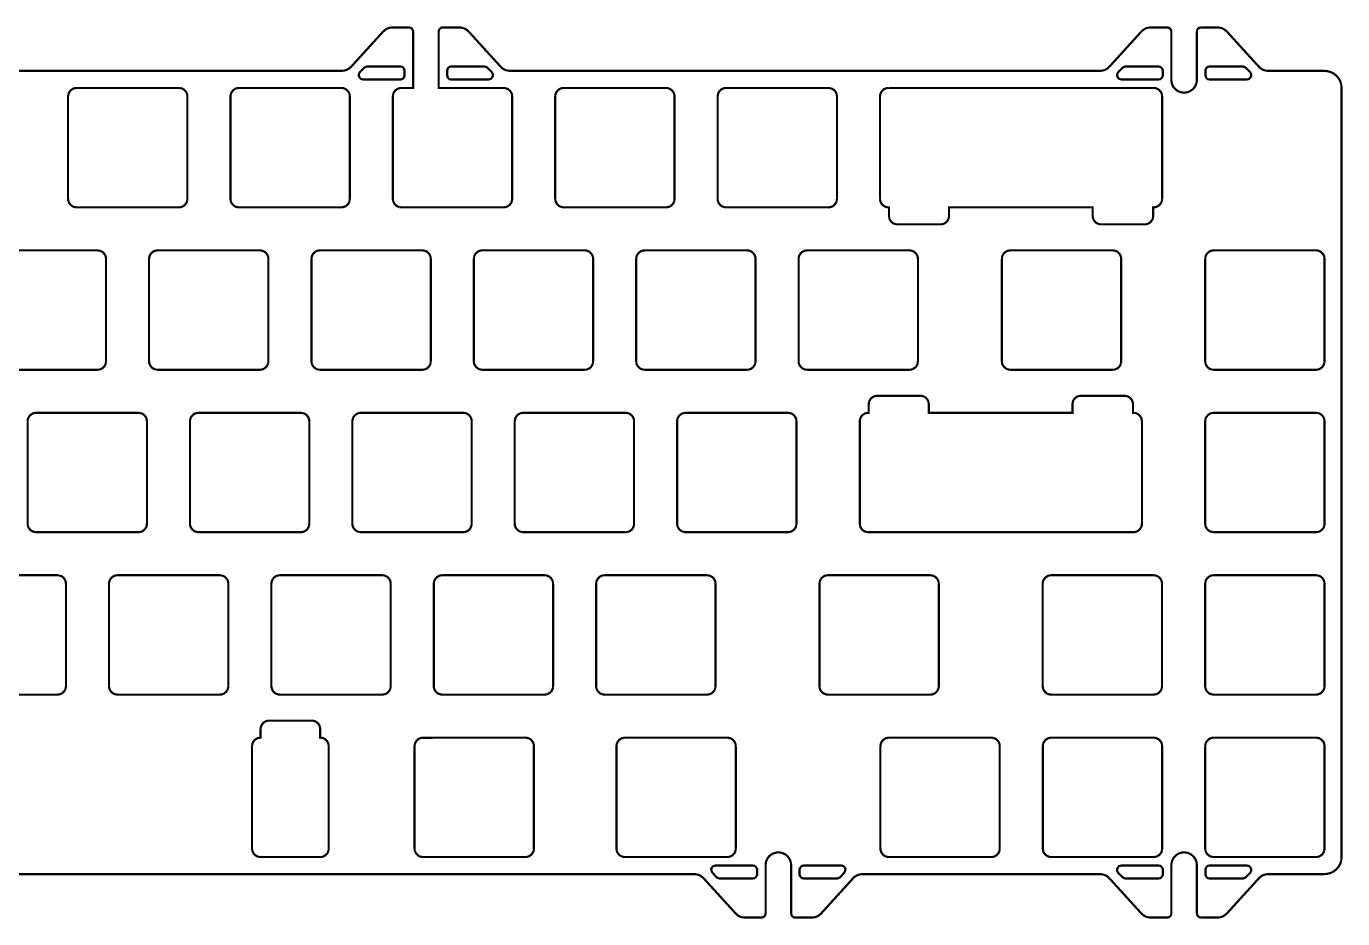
# Model space of a CAD drawing. Header units: millimetres. Extents: x -9 to 695, y -239 to 113.
# Drawn here: x 540.3 to 694.8, y -105.1 to -0.4 of the extents above; entities that cross this region are included whole.
import ezdxf

# ---------------------------------------------------------------- set-up
doc = ezdxf.new("R2010")
doc.units = ezdxf.units.MM
doc.layers.add('Board Outline Layer', color=6, linetype='Continuous', true_color=0xff00ff)

msp = doc.modelspace()

# ---------------------------------------------------------------- linework, layer by layer
at = {"layer": 'Board Outline Layer', "lineweight": 50}
for p, q in [((579.46, -5.81), (579.92, -5.31)), ((580.29, -5.15), (584.21, -5.15)), ((584.71, -5.65), (584.71, -6.15)), ((589.69, -5.65), (589.69, -6.15)), ((594.11, -5.15), (590.19, -5.15)), ((594.93, -5.81), (594.48, -5.31)), ((668.43, -5.81), (668.88, -5.31)), ((669.25, -5.15), (673.17, -5.15)), ((673.67, -5.65), (673.67, -6.15)), ((678.65, -5.65), (678.65, -6.15)), ((683.07, -5.15), (679.15, -5.15)), ((683.9, -5.81), (683.44, -5.31)), ((579.83, -6.65), (582.84, -6.65)), ((584.21, -6.65), (582.84, -6.65)), ((590.19, -6.65), (591.55, -6.65)), ((594.56, -6.65), (591.55, -6.65)), ((668.8, -6.65), (671.81, -6.65)), ((673.17, -6.65), (671.81, -6.65)), ((679.15, -6.65), (680.52, -6.65)), ((683.53, -6.65), (680.52, -6.65)), ((620.82, -99.69), (621.28, -100.19)), ((621.19, -98.85), (624.2, -98.85)), ((621.64, -100.35), (625.56, -100.35)), ((625.56, -98.85), (624.2, -98.85)), ((626.06, -99.85), (626.06, -99.35)), ((631.04, -99.85), (631.04, -99.35)), ((631.54, -98.85), (632.91, -98.85)), ((635.46, -100.35), (631.54, -100.35)), ((635.92, -98.85), (632.91, -98.85)), ((636.29, -99.69), (635.83, -100.19)), ((668.42, -99.69), (668.88, -100.19)), ((668.79, -98.85), (671.8, -98.85)), ((669.25, -100.35), (673.17, -100.35)), ((673.17, -98.85), (671.8, -98.85)), ((673.67, -99.85), (673.67, -99.35)), ((678.65, -99.85), (678.65, -99.35)), ((679.15, -98.85), (680.51, -98.85)), ((683.07, -100.35), (679.15, -100.35)), ((683.52, -98.85), (680.51, -98.85)), ((683.89, -99.69), (683.44, -100.19))]:
    msp.add_line(p, q, dxfattribs=at)
at = {"layer": 'Board Outline Layer', "const_width": 0.254}
for points in [[(578.44, -5.16), (582.19, -1.04), (582.43, -0.83), (582.68, -0.68), (582.99, -0.58), (583.3, -0.55)], [(583.3, -0.55), (585.21, -0.55), (585.31, -0.56), (585.39, -0.59), (585.49, -0.64), (585.55, -0.69), (585.62, -0.77), (585.66, -0.84), (585.7, -0.95)], [(585.7, -0.95), (585.71, -1.05), (585.71, -7.65), (584.33, -7.65), (584.14, -7.67), (583.96, -7.72), (583.8, -7.8), (583.63, -7.93), (583.5, -8.1), (583.41, -8.25), (583.35, -8.46), (583.33, -8.65)], [(596.55, -7.67), (596.33, -7.65), (588.71, -7.65), (588.71, -1.05), (588.72, -0.94), (588.74, -0.86), (588.79, -0.77), (588.85, -0.7), (588.91, -0.65), (589, -0.59), (589.1, -0.56), (589.21, -0.55)], [(589.21, -0.55), (591.12, -0.55), (591.41, -0.58), (591.71, -0.67), (591.99, -0.83), (592.23, -1.04)], [(592.23, -1.04), (595.98, -5.16), (596.19, -5.36), (596.47, -5.52), (596.77, -5.62)], [(667.39, -5.16), (671.14, -1.04), (671.36, -0.84), (671.63, -0.68), (671.94, -0.58), (672.25, -0.55)], [(672.25, -0.55), (674.16, -0.55), (674.26, -0.56), (674.34, -0.59), (674.44, -0.64), (674.5, -0.69), (674.57, -0.77), (674.62, -0.87), (674.65, -0.95)], [(674.65, -0.95), (674.66, -1.05), (674.66, -6.7), (674.69, -7), (674.78, -7.28), (674.91, -7.54), (675.1, -7.76), (675.32, -7.94), (675.57, -8.08), (675.86, -8.17), (676.15, -8.2), (676.44, -8.17), (676.72, -8.09), (676.98, -7.95), (677.21, -7.77), (677.41, -7.52), (677.55, -7.26), (677.63, -6.98)], [(678.16, -0.55), (678.05, -0.56), (677.95, -0.59), (677.88, -0.63), (677.8, -0.7), (677.74, -0.77), (677.69, -0.86), (677.67, -0.94), (677.66, -1.05), (677.66, -6.7), (677.63, -6.98)], [(678.16, -0.55), (680.07, -0.55), (680.36, -0.58), (680.67, -0.67), (680.94, -0.83), (681.18, -1.04)], [(681.18, -1.04), (684.93, -5.16), (685.14, -5.36), (685.42, -5.52), (685.72, -5.62)], [(507.82, -5.62), (508.13, -5.65), (577.33, -5.65), (577.65, -5.61), (577.92, -5.53), (578.2, -5.37), (578.44, -5.16)], [(596.77, -5.62), (597.08, -5.65), (666.28, -5.65), (666.6, -5.61), (666.87, -5.53), (667.15, -5.37), (667.39, -5.16)], [(685.72, -5.62), (686.04, -5.65), (692.63, -5.65), (693.04, -5.69), (693.39, -5.8), (693.74, -5.98), (694.05, -6.24), (694.3, -6.54), (694.49, -6.89), (694.6, -7.28), (694.63, -7.65)], [(558.45, -7.67), (558.23, -7.65), (546.23, -7.65), (546.03, -7.67), (545.85, -7.72), (545.69, -7.81), (545.53, -7.94), (545.4, -8.1), (545.31, -8.26), (545.25, -8.47), (545.23, -8.65)], [(559.21, -20.84), (559.23, -20.65), (559.23, -8.65), (559.21, -8.45), (559.16, -8.27), (559.07, -8.11), (558.94, -7.95), (558.78, -7.81), (558.62, -7.73), (558.45, -7.67)], [(577.5, -7.67), (577.28, -7.65), (565.28, -7.65), (565.08, -7.67), (564.9, -7.72), (564.74, -7.81), (564.58, -7.94), (564.46, -8.08), (564.36, -8.26), (564.3, -8.47), (564.28, -8.65)], [(578.26, -20.84), (578.28, -20.65), (578.28, -8.65), (578.26, -8.45), (578.21, -8.27), (578.12, -8.11), (577.99, -7.95), (577.83, -7.81), (577.67, -7.73), (577.5, -7.67)], [(597.32, -20.83), (597.33, -20.65), (597.33, -8.65), (597.31, -8.45), (597.26, -8.27), (597.18, -8.11), (597.04, -7.95), (596.88, -7.81), (596.72, -7.73), (596.55, -7.67)], [(615.6, -7.67), (615.38, -7.65), (603.38, -7.65), (603.18, -7.67), (603, -7.72), (602.82, -7.82), (602.68, -7.94), (602.55, -8.1), (602.46, -8.26), (602.4, -8.47), (602.38, -8.65)], [(616.37, -20.83), (616.38, -20.65), (616.38, -8.65), (616.36, -8.45), (616.31, -8.27), (616.22, -8.11), (616.09, -7.95), (615.93, -7.81), (615.77, -7.73), (615.6, -7.67)], [(634.65, -7.67), (634.43, -7.65), (622.43, -7.65), (622.23, -7.67), (622.05, -7.72), (621.87, -7.82), (621.73, -7.94), (621.61, -8.08), (621.51, -8.26), (621.46, -8.44), (621.43, -8.65)], [(635.41, -20.86), (635.43, -20.65), (635.43, -8.65), (635.41, -8.45), (635.36, -8.27), (635.28, -8.11), (635.14, -7.95), (634.98, -7.81), (634.82, -7.73), (634.65, -7.67)], [(640.48, -20.65), (640.48, -8.65), (640.5, -8.45), (640.56, -8.27), (640.66, -8.09), (640.77, -7.95), (640.93, -7.81), (641.09, -7.73), (641.27, -7.67), (641.48, -7.65)], [(641.48, -7.65), (672.58, -7.65)], [(672.58, -7.65), (672.8, -7.67), (672.97, -7.73), (673.13, -7.81), (673.29, -7.95), (673.43, -8.11), (673.51, -8.27), (673.56, -8.45), (673.58, -8.65), (673.58, -20.65)], [(694.63, -7.65), (694.63, -97.85), (694.6, -98.22), (694.49, -98.61), (694.3, -98.96), (694.05, -99.26), (693.74, -99.52), (693.39, -99.7), (693.04, -99.81)], [(545.23, -8.65), (545.23, -20.65), (545.25, -20.85), (545.31, -21.03), (545.39, -21.19), (545.52, -21.35), (545.68, -21.49), (545.84, -21.57), (546.02, -21.63)], [(564.28, -8.65), (564.28, -20.65), (564.3, -20.85), (564.36, -21.03), (564.44, -21.19), (564.57, -21.35), (564.73, -21.49), (564.89, -21.57), (565.07, -21.63)], [(583.33, -8.65), (583.33, -20.65), (583.35, -20.85), (583.41, -21.03), (583.49, -21.19), (583.62, -21.35), (583.78, -21.49), (583.94, -21.57), (584.12, -21.63)], [(602.38, -8.65), (602.38, -20.65), (602.4, -20.85), (602.46, -21.03), (602.54, -21.19), (602.67, -21.35), (602.83, -21.49), (602.99, -21.57), (603.17, -21.63)], [(621.43, -8.65), (621.43, -20.65), (621.45, -20.85), (621.51, -21.03), (621.59, -21.19), (621.72, -21.35), (621.88, -21.49), (622.04, -21.57), (622.22, -21.63)], [(546.02, -21.63), (546.23, -21.65), (558.23, -21.65), (558.43, -21.63), (558.6, -21.58), (558.77, -21.5), (558.93, -21.37), (559.06, -21.2), (559.15, -21.04), (559.21, -20.84)], [(565.07, -21.63), (565.28, -21.65), (577.28, -21.65), (577.48, -21.63), (577.65, -21.58), (577.82, -21.5), (577.98, -21.37), (578.12, -21.2), (578.2, -21.04), (578.26, -20.84)], [(584.12, -21.63), (584.33, -21.65), (596.33, -21.65), (596.53, -21.63), (596.71, -21.58), (596.87, -21.49), (597.04, -21.36), (597.17, -21.2), (597.25, -21.04), (597.32, -20.83)], [(603.17, -21.63), (603.38, -21.65), (615.38, -21.65), (615.58, -21.63), (615.76, -21.58), (615.92, -21.49), (616.09, -21.36), (616.22, -21.2), (616.3, -21.04), (616.37, -20.83)], [(622.22, -21.63), (622.43, -21.65), (634.43, -21.65), (634.63, -21.63), (634.81, -21.58), (635, -21.48), (635.14, -21.36), (635.25, -21.22), (635.35, -21.04), (635.41, -20.86)], [(640.48, -20.65), (640.5, -20.83), (640.56, -21.04), (640.66, -21.22), (640.78, -21.36), (640.94, -21.49), (641.1, -21.58), (641.28, -21.63), (641.48, -21.65), (641.53, -21.65), (641.53, -22.65), (641.56, -22.87)], [(666.43, -23.65), (666.22, -23.63), (666.04, -23.57), (665.88, -23.49), (665.72, -23.35), (665.59, -23.19), (665.51, -23.03), (665.45, -22.85), (665.43, -22.65), (665.43, -21.65), (648.58, -21.65), (648.58, -22.65), (648.56, -22.86)], [(673.58, -20.65), (673.56, -20.86), (673.5, -21.04), (673.4, -21.22), (673.29, -21.36), (673.12, -21.49), (672.96, -21.58), (672.78, -21.63), (672.58, -21.65), (672.53, -21.65), (672.53, -22.65), (672.51, -22.85), (672.46, -23.03), (672.38, -23.19), (672.24, -23.35), (672.11, -23.47), (671.92, -23.57), (671.75, -23.63)], [(648.56, -22.86), (648.5, -23.04), (648.4, -23.22), (648.29, -23.36), (648.15, -23.48), (647.96, -23.58), (647.78, -23.63), (647.58, -23.65), (642.53, -23.65), (642.34, -23.63), (642.16, -23.58), (642, -23.5), (641.83, -23.37), (641.72, -23.23), (641.61, -23.04), (641.56, -22.87)], [(671.75, -23.63), (671.53, -23.65), (666.43, -23.65)], [(548.9, -26.72), (548.68, -26.7), (536.68, -26.7), (536.48, -26.72), (536.3, -26.77), (536.14, -26.86), (535.98, -26.99), (535.86, -27.13), (535.76, -27.31), (535.7, -27.52), (535.68, -27.7)], [(549.67, -39.88), (549.68, -39.7), (549.68, -27.7), (549.66, -27.5), (549.61, -27.32), (549.52, -27.16), (549.39, -27), (549.23, -26.86), (549.07, -26.78), (548.9, -26.72)], [(567.95, -26.72), (567.73, -26.7), (555.73, -26.7), (555.53, -26.72), (555.35, -26.77), (555.19, -26.86), (555.03, -26.99), (554.91, -27.13), (554.81, -27.31), (554.75, -27.52), (554.73, -27.7)], [(554.73, -27.7), (554.73, -39.7), (554.75, -39.9), (554.8, -40.07), (554.89, -40.23), (555.02, -40.4), (555.18, -40.53), (555.34, -40.62), (555.54, -40.68)], [(568.71, -39.91), (568.73, -39.7), (568.73, -27.7), (568.71, -27.5), (568.66, -27.32), (568.57, -27.16), (568.44, -27), (568.28, -26.86), (568.12, -26.78), (567.95, -26.72)], [(587, -26.72), (586.78, -26.7), (586.78, -26.7), (574.78, -26.7), (574.58, -26.72), (574.4, -26.77), (574.24, -26.86), (574.08, -26.99), (573.96, -27.13), (573.86, -27.31), (573.8, -27.52), (573.78, -27.7)], [(573.78, -27.7), (573.78, -39.7), (573.8, -39.9), (573.85, -40.07), (573.94, -40.23), (574.07, -40.4), (574.23, -40.53), (574.39, -40.62), (574.59, -40.68)], [(587.77, -39.88), (587.78, -39.7), (587.78, -27.7), (587.76, -27.5), (587.71, -27.32), (587.62, -27.16), (587.49, -27), (587.33, -26.86), (587.17, -26.78), (587, -26.72)], [(606.05, -26.72), (605.83, -26.7), (593.83, -26.7), (593.63, -26.72), (593.45, -26.77), (593.29, -26.86), (593.13, -26.99), (593.01, -27.13), (592.91, -27.31), (592.86, -27.49), (592.83, -27.7)], [(592.83, -27.7), (592.83, -39.7), (592.85, -39.9), (592.9, -40.07), (592.99, -40.23), (593.12, -40.4), (593.28, -40.53), (593.44, -40.62), (593.64, -40.68)], [(606.81, -39.89), (606.83, -39.7), (606.83, -27.7), (606.81, -27.5), (606.76, -27.32), (606.67, -27.16), (606.54, -27), (606.38, -26.86), (606.22, -26.78), (606.05, -26.72)], [(625.1, -26.72), (624.88, -26.7), (612.88, -26.7), (612.69, -26.72), (612.51, -26.77), (612.35, -26.85), (612.18, -26.98), (612.05, -27.15), (611.96, -27.3), (611.9, -27.51), (611.88, -27.7)], [(611.88, -27.7), (611.88, -39.7), (611.9, -39.9), (611.95, -40.07), (612.05, -40.26), (612.17, -40.4), (612.33, -40.53), (612.49, -40.62), (612.69, -40.68)], [(625.86, -39.91), (625.88, -39.7), (625.88, -27.7), (625.86, -27.5), (625.81, -27.32), (625.72, -27.16), (625.59, -27), (625.43, -26.86), (625.27, -26.78), (625.1, -26.72)], [(644.15, -26.72), (643.93, -26.7), (631.93, -26.7), (631.74, -26.72), (631.56, -26.77), (631.4, -26.85), (631.23, -26.98), (631.1, -27.15), (631.01, -27.3), (630.95, -27.51), (630.93, -27.7)], [(630.93, -27.7), (630.93, -39.7), (630.95, -39.9), (631, -40.07), (631.09, -40.23), (631.22, -40.4), (631.38, -40.53), (631.54, -40.62), (631.74, -40.68)], [(644.92, -39.88), (644.93, -39.7), (644.93, -27.7), (644.91, -27.5), (644.86, -27.32), (644.78, -27.16), (644.64, -27), (644.48, -26.86), (644.32, -26.78), (644.15, -26.72)], [(668, -26.72), (667.78, -26.7), (655.78, -26.7), (655.59, -26.72), (655.41, -26.77), (655.25, -26.85), (655.08, -26.98), (654.95, -27.15), (654.86, -27.3), (654.8, -27.51), (654.78, -27.7)], [(654.78, -27.7), (654.78, -39.7), (654.8, -39.9), (654.85, -40.07), (654.94, -40.23), (655.07, -40.4), (655.23, -40.53), (655.39, -40.62), (655.59, -40.68)], [(668.77, -39.88), (668.78, -39.7), (668.78, -27.7), (668.76, -27.5), (668.71, -27.32), (668.63, -27.16), (668.49, -27), (668.33, -26.86), (668.17, -26.78), (668, -26.72)], [(691.85, -26.72), (691.63, -26.7), (679.63, -26.7), (679.43, -26.72), (679.26, -26.77), (679.09, -26.86), (678.93, -26.99), (678.8, -27.15), (678.71, -27.31), (678.66, -27.49), (678.63, -27.7)], [(678.63, -27.7), (678.63, -39.7), (678.65, -39.9), (678.71, -40.08), (678.79, -40.24), (678.92, -40.4), (679.08, -40.54), (679.24, -40.62), (679.42, -40.68)], [(692.62, -39.88), (692.63, -39.7), (692.63, -27.7), (692.61, -27.5), (692.56, -27.32), (692.48, -27.16), (692.34, -27), (692.18, -26.86), (692.02, -26.78), (691.85, -26.72)], [(536.49, -40.68), (536.68, -40.7), (548.68, -40.7), (548.88, -40.68), (549.06, -40.63), (549.22, -40.54), (549.38, -40.41), (549.52, -40.25), (549.6, -40.09), (549.67, -39.88)], [(555.54, -40.68), (555.73, -40.7), (567.73, -40.7), (567.93, -40.68), (568.11, -40.63), (568.27, -40.54), (568.43, -40.41), (568.55, -40.27), (568.65, -40.09), (568.71, -39.91)], [(574.59, -40.68), (574.78, -40.7), (586.78, -40.7), (586.98, -40.68), (587.16, -40.63), (587.35, -40.53), (587.49, -40.41), (587.62, -40.25), (587.7, -40.09), (587.77, -39.88)], [(593.64, -40.68), (593.83, -40.7), (605.83, -40.7), (606.03, -40.68), (606.2, -40.63), (606.37, -40.55), (606.53, -40.42), (606.66, -40.25), (606.75, -40.09), (606.81, -39.89)], [(612.69, -40.68), (612.88, -40.7), (624.88, -40.7), (625.08, -40.68), (625.26, -40.63), (625.42, -40.54), (625.59, -40.41), (625.7, -40.27), (625.8, -40.09), (625.86, -39.91)], [(631.74, -40.68), (631.93, -40.7), (643.93, -40.7), (644.13, -40.68), (644.31, -40.63), (644.47, -40.54), (644.64, -40.41), (644.77, -40.25), (644.85, -40.09), (644.92, -39.88)], [(655.59, -40.68), (655.78, -40.7), (667.78, -40.7), (667.98, -40.68), (668.16, -40.63), (668.32, -40.54), (668.49, -40.41), (668.62, -40.25), (668.7, -40.09), (668.77, -39.88)], [(679.42, -40.68), (679.63, -40.7), (691.63, -40.7), (691.83, -40.68), (692.01, -40.63), (692.17, -40.54), (692.34, -40.41), (692.47, -40.25), (692.55, -40.09), (692.62, -39.88)], [(638.11, -46.75), (638.12, -46.57), (638.19, -46.36), (638.29, -46.18), (638.4, -46.04), (638.57, -45.91), (638.73, -45.82), (638.91, -45.77), (639.11, -45.75), (639.16, -45.75), (639.16, -44.75), (639.18, -44.53)], [(646.18, -44.54), (646.13, -44.36), (646.03, -44.18), (645.91, -44.04), (645.77, -43.92), (645.59, -43.82), (645.41, -43.77), (645.21, -43.75), (640.16, -43.75), (639.96, -43.77), (639.79, -43.82), (639.62, -43.9), (639.46, -44.03), (639.34, -44.17), (639.24, -44.35), (639.18, -44.53)], [(664.06, -43.75), (663.84, -43.77), (663.67, -43.83), (663.51, -43.91), (663.35, -44.05), (663.22, -44.21), (663.13, -44.37), (663.08, -44.55), (663.06, -44.75), (663.06, -45.75), (646.21, -45.75), (646.21, -44.75), (646.18, -44.54)], [(669.37, -43.77), (669.16, -43.75), (664.06, -43.75)], [(671.21, -46.75), (671.18, -46.54), (671.13, -46.36), (671.03, -46.18), (670.91, -46.04), (670.75, -45.91), (670.59, -45.82), (670.41, -45.77), (670.21, -45.75), (670.16, -45.75), (670.16, -44.75), (670.14, -44.55), (670.08, -44.37), (670, -44.21), (669.87, -44.05), (669.73, -43.93), (669.55, -43.83), (669.37, -43.77)], [(553.67, -45.77), (553.48, -45.75), (541.48, -45.75), (541.28, -45.77), (541.1, -45.82), (540.92, -45.92), (540.78, -46.04), (540.66, -46.18), (540.56, -46.36), (540.5, -46.54), (540.48, -46.75)], [(554.46, -58.96), (554.48, -58.75), (554.48, -46.75), (554.46, -46.55), (554.41, -46.38), (554.33, -46.22), (554.2, -46.05), (554.04, -45.92), (553.88, -45.83), (553.67, -45.77)], [(572.72, -45.77), (572.53, -45.75), (560.53, -45.75), (560.33, -45.77), (560.15, -45.82), (559.99, -45.91), (559.83, -46.04), (559.7, -46.2), (559.61, -46.36), (559.55, -46.57), (559.53, -46.75)], [(573.51, -58.94), (573.53, -58.75), (573.53, -46.75), (573.51, -46.55), (573.46, -46.38), (573.38, -46.22), (573.25, -46.05), (573.09, -45.92), (572.93, -45.83), (572.72, -45.77)], [(591.77, -45.77), (591.58, -45.75), (579.58, -45.75), (579.38, -45.77), (579.2, -45.82), (579.02, -45.92), (578.88, -46.04), (578.76, -46.18), (578.66, -46.36), (578.61, -46.54), (578.58, -46.75)], [(592.56, -58.94), (592.58, -58.75), (592.58, -46.75), (592.56, -46.55), (592.51, -46.38), (592.43, -46.22), (592.3, -46.05), (592.14, -45.92), (591.98, -45.83), (591.77, -45.77)], [(610.82, -45.77), (610.63, -45.75), (598.63, -45.75), (598.44, -45.77), (598.26, -45.82), (598.1, -45.9), (597.93, -46.03), (597.8, -46.2), (597.71, -46.36), (597.65, -46.56), (597.63, -46.75)], [(611.61, -58.94), (611.63, -58.75), (611.63, -46.75), (611.61, -46.55), (611.56, -46.38), (611.48, -46.22), (611.35, -46.05), (611.19, -45.92), (611.03, -45.83), (610.82, -45.77)], [(629.87, -45.77), (629.68, -45.75), (617.68, -45.75), (617.49, -45.77), (617.31, -45.82), (617.15, -45.9), (616.98, -46.03), (616.87, -46.17), (616.76, -46.36), (616.7, -46.56), (616.68, -46.75)], [(630.67, -58.93), (630.68, -58.75), (630.68, -46.75), (630.66, -46.55), (630.61, -46.38), (630.53, -46.22), (630.4, -46.05), (630.24, -45.92), (630.08, -45.83), (629.87, -45.77)], [(691.85, -45.77), (691.63, -45.75), (679.63, -45.75), (679.43, -45.77), (679.26, -45.82), (679.09, -45.91), (678.93, -46.04), (678.8, -46.2), (678.71, -46.36), (678.66, -46.54), (678.63, -46.75)], [(692.62, -58.93), (692.63, -58.75), (692.63, -46.75), (692.61, -46.55), (692.56, -46.37), (692.48, -46.21), (692.34, -46.05), (692.18, -45.91), (692.02, -45.83), (691.85, -45.77)], [(540.48, -46.75), (540.48, -58.75), (540.5, -58.95), (540.55, -59.12), (540.64, -59.28), (540.77, -59.45), (540.93, -59.58), (541.09, -59.67), (541.29, -59.73)], [(559.53, -46.75), (559.53, -58.75), (559.55, -58.95), (559.6, -59.12), (559.69, -59.28), (559.82, -59.45), (559.98, -59.58), (560.14, -59.67), (560.34, -59.73)], [(578.58, -46.75), (578.58, -58.75), (578.6, -58.95), (578.65, -59.12), (578.74, -59.28), (578.87, -59.45), (579.03, -59.58), (579.19, -59.67), (579.39, -59.73)], [(597.63, -46.75), (597.63, -58.75), (597.65, -58.95), (597.7, -59.12), (597.8, -59.31), (597.92, -59.45), (598.08, -59.58), (598.24, -59.67), (598.44, -59.73)], [(616.68, -46.75), (616.68, -58.75), (616.7, -58.95), (616.75, -59.12), (616.84, -59.28), (616.97, -59.45), (617.13, -59.58), (617.29, -59.67), (617.49, -59.73)], [(638.11, -46.75), (638.11, -58.75), (638.13, -58.95), (638.18, -59.13), (638.28, -59.31), (638.4, -59.45), (638.56, -59.59), (638.72, -59.67), (638.89, -59.73), (639.11, -59.75)], [(670.21, -59.75), (670.42, -59.73), (670.6, -59.67), (670.76, -59.59), (670.92, -59.45), (671.05, -59.29), (671.13, -59.13), (671.19, -58.95), (671.21, -58.75), (671.21, -46.75)], [(678.63, -46.75), (678.63, -58.75), (678.65, -58.95), (678.7, -59.12), (678.8, -59.31), (678.92, -59.45), (679.08, -59.58), (679.24, -59.67), (679.44, -59.73)], [(541.29, -59.73), (541.48, -59.75), (553.48, -59.75), (553.68, -59.73), (553.86, -59.68), (554.02, -59.59), (554.18, -59.46), (554.3, -59.32), (554.4, -59.14), (554.46, -58.96)], [(560.34, -59.73), (560.53, -59.75), (572.53, -59.75), (572.73, -59.73), (572.9, -59.68), (573.09, -59.58), (573.23, -59.47), (573.36, -59.3), (573.45, -59.14), (573.51, -58.94)], [(579.39, -59.73), (579.58, -59.75), (591.58, -59.75), (591.78, -59.73), (591.95, -59.68), (592.12, -59.6), (592.28, -59.47), (592.41, -59.3), (592.5, -59.14), (592.56, -58.94)], [(598.44, -59.73), (598.63, -59.75), (610.63, -59.75), (610.83, -59.73), (611, -59.68), (611.19, -59.58), (611.33, -59.47), (611.45, -59.33), (611.55, -59.14), (611.61, -58.94)], [(617.49, -59.73), (617.68, -59.75), (629.68, -59.75), (629.88, -59.73), (630.06, -59.68), (630.22, -59.59), (630.39, -59.46), (630.52, -59.3), (630.6, -59.14), (630.67, -58.93)], [(639.11, -59.75), (670.21, -59.75)], [(679.44, -59.73), (679.63, -59.75), (691.63, -59.75), (691.83, -59.73), (692.01, -59.68), (692.17, -59.59), (692.34, -59.46), (692.47, -59.3), (692.55, -59.14), (692.62, -58.93)], [(544.17, -64.82), (543.98, -64.8), (531.98, -64.8), (531.78, -64.82), (531.6, -64.87), (531.44, -64.96), (531.28, -65.09), (531.15, -65.25), (531.06, -65.41), (531, -65.62), (530.98, -65.8)], [(544.97, -77.98), (544.98, -77.8), (544.98, -65.8), (544.96, -65.6), (544.91, -65.43), (544.81, -65.24), (544.7, -65.1), (544.56, -64.98), (544.38, -64.88), (544.17, -64.82)], [(563.22, -64.82), (563.03, -64.8), (551.03, -64.8), (550.84, -64.82), (550.66, -64.87), (550.47, -64.97), (550.33, -65.08), (550.22, -65.22), (550.11, -65.41), (550.05, -65.61), (550.03, -65.8)], [(564.01, -78.01), (564.03, -77.8), (564.03, -65.8), (564.01, -65.6), (563.96, -65.43), (563.88, -65.27), (563.75, -65.1), (563.59, -64.97), (563.43, -64.88), (563.22, -64.82)], [(582.27, -64.82), (582.08, -64.8), (570.08, -64.8), (569.89, -64.82), (569.68, -64.88), (569.52, -64.97), (569.36, -65.11), (569.25, -65.25), (569.15, -65.43), (569.1, -65.61), (569.08, -65.8)], [(583.07, -77.98), (583.08, -77.8), (583.08, -65.8), (583.06, -65.6), (583.01, -65.43), (582.93, -65.27), (582.8, -65.1), (582.66, -64.98), (582.48, -64.88), (582.27, -64.82)], [(601.32, -64.82), (601.13, -64.8), (589.13, -64.8), (588.93, -64.82), (588.75, -64.87), (588.57, -64.97), (588.43, -65.09), (588.3, -65.25), (588.21, -65.41), (588.15, -65.62), (588.13, -65.8)], [(602.12, -77.98), (602.13, -77.8), (602.13, -65.8), (602.11, -65.6), (602.06, -65.43), (601.96, -65.24), (601.85, -65.1), (601.69, -64.97), (601.53, -64.88), (601.32, -64.82)], [(620.18, -64.8), (608.18, -64.8), (607.98, -64.82), (607.8, -64.87), (607.64, -64.96), (607.48, -65.09), (607.36, -65.23), (607.26, -65.41), (607.21, -65.59), (607.18, -65.8)], [(620.18, -64.8), (620.37, -64.82), (620.58, -64.88), (620.76, -64.98), (620.9, -65.1), (621.03, -65.27), (621.11, -65.43), (621.16, -65.6), (621.18, -65.8), (621.18, -77.8), (621.16, -78.01)], [(646.38, -64.8), (634.38, -64.8), (634.17, -64.82), (634, -64.87), (633.84, -64.96), (633.67, -65.09), (633.56, -65.23), (633.45, -65.41), (633.4, -65.59), (633.38, -65.8)], [(646.38, -64.8), (646.57, -64.82), (646.77, -64.88), (646.96, -64.98), (647.09, -65.1), (647.22, -65.27), (647.3, -65.43), (647.36, -65.6), (647.38, -65.8), (647.38, -77.8), (647.35, -78.01)], [(672.57, -64.8), (660.57, -64.8), (660.37, -64.82), (660.19, -64.87), (660.03, -64.96), (659.87, -65.09), (659.75, -65.23), (659.65, -65.41), (659.59, -65.59), (659.57, -65.8)], [(672.57, -64.8), (672.76, -64.82), (672.96, -64.88), (673.15, -64.98), (673.29, -65.1), (673.42, -65.27), (673.5, -65.43), (673.55, -65.6), (673.57, -65.8), (673.57, -77.8), (673.55, -78.01)], [(691.82, -64.82), (691.63, -64.8), (679.63, -64.8), (679.43, -64.82), (679.26, -64.87), (679.09, -64.96), (678.93, -65.09), (678.8, -65.25), (678.71, -65.41), (678.66, -65.59), (678.63, -65.8)], [(692.62, -77.98), (692.63, -77.8), (692.63, -65.8), (692.61, -65.6), (692.56, -65.43), (692.48, -65.27), (692.35, -65.1), (692.21, -64.98), (692.03, -64.88), (691.82, -64.82)], [(550.03, -65.8), (550.03, -77.8), (550.05, -78), (550.11, -78.18), (550.19, -78.34), (550.32, -78.5), (550.48, -78.64), (550.64, -78.72), (550.82, -78.78)], [(569.08, -65.8), (569.08, -77.8), (569.1, -78), (569.16, -78.18), (569.24, -78.34), (569.37, -78.5), (569.53, -78.64), (569.69, -78.72), (569.87, -78.78)], [(588.13, -65.8), (588.13, -77.8), (588.15, -78), (588.21, -78.18), (588.29, -78.34), (588.42, -78.5), (588.58, -78.64), (588.74, -78.72), (588.92, -78.78)], [(607.18, -65.8), (607.18, -77.8), (607.2, -78), (607.26, -78.18), (607.34, -78.34), (607.47, -78.5), (607.63, -78.64), (607.79, -78.72), (607.97, -78.78)], [(633.38, -65.8), (633.38, -77.8), (633.4, -78), (633.45, -78.18), (633.53, -78.34), (633.66, -78.5), (633.83, -78.64), (633.99, -78.72), (634.16, -78.78)], [(659.57, -65.8), (659.57, -77.8), (659.59, -78), (659.64, -78.18), (659.73, -78.34), (659.86, -78.5), (660.02, -78.64), (660.18, -78.72), (660.36, -78.78)], [(678.63, -65.8), (678.63, -77.8), (678.65, -78), (678.71, -78.18), (678.79, -78.34), (678.92, -78.5), (679.08, -78.64), (679.24, -78.72), (679.42, -78.78)], [(531.77, -78.78), (531.98, -78.8), (543.98, -78.8), (544.18, -78.78), (544.36, -78.73), (544.55, -78.63), (544.68, -78.51), (544.82, -78.35), (544.9, -78.19), (544.97, -77.98)], [(550.82, -78.78), (551.03, -78.8), (563.03, -78.8), (563.23, -78.78), (563.41, -78.73), (563.57, -78.64), (563.73, -78.51), (563.85, -78.37), (563.95, -78.19), (564.01, -78.01)], [(569.87, -78.78), (570.08, -78.8), (582.08, -78.8), (582.28, -78.78), (582.46, -78.73), (582.65, -78.63), (582.78, -78.51), (582.9, -78.37), (583, -78.19), (583.07, -77.98)], [(588.92, -78.78), (589.13, -78.8), (601.13, -78.8), (601.33, -78.78), (601.51, -78.73), (601.67, -78.64), (601.84, -78.51), (601.95, -78.37), (602.05, -78.19), (602.12, -77.98)], [(607.97, -78.78), (608.18, -78.8), (620.18, -78.8), (620.38, -78.78), (620.56, -78.73), (620.75, -78.63), (620.89, -78.51), (621.02, -78.35), (621.1, -78.19), (621.16, -78.01)], [(634.16, -78.78), (634.38, -78.8), (646.38, -78.8), (646.58, -78.78), (646.75, -78.73), (646.94, -78.63), (647.08, -78.51), (647.21, -78.35), (647.3, -78.19), (647.35, -78.01)], [(660.36, -78.78), (660.57, -78.8), (672.57, -78.8), (672.77, -78.78), (672.95, -78.73), (673.13, -78.63), (673.27, -78.51), (673.41, -78.35), (673.49, -78.19), (673.55, -78.01)], [(679.42, -78.78), (679.63, -78.8), (691.63, -78.8), (691.83, -78.78), (692.01, -78.73), (692.2, -78.63), (692.34, -78.51), (692.47, -78.35), (692.55, -78.19), (692.62, -77.98)], [(568.63, -81.87), (568.42, -81.93), (568.24, -82.03), (568.1, -82.15), (567.99, -82.29), (567.89, -82.47), (567.83, -82.65), (567.81, -82.85), (567.81, -83.85), (567.62, -83.87), (567.44, -83.92), (567.28, -84), (567.11, -84.13), (566.98, -84.3), (566.89, -84.46), (566.83, -84.66)], [(574.8, -82.67), (574.73, -82.46), (574.65, -82.3), (574.52, -82.14), (574.35, -82.01), (574.19, -81.92), (574.01, -81.87), (573.81, -81.85), (568.81, -81.85), (568.63, -81.87)], [(574, -81.87), (574.2, -81.93), (574.39, -82.03), (574.52, -82.15), (574.64, -82.29), (574.74, -82.47), (574.79, -82.65), (574.81, -82.85), (574.81, -83.85), (575.01, -83.87), (575.19, -83.92), (575.35, -84), (575.51, -84.13), (575.65, -84.3), (575.73, -84.46), (575.8, -84.66)], [(566.83, -84.66), (566.81, -84.85), (566.81, -96.85)], [(585.9, -84.66), (585.88, -84.85), (585.88, -96.85)], [(586.88, -83.85), (586.69, -83.87), (586.51, -83.92), (586.35, -84), (586.18, -84.13), (586.05, -84.3), (585.96, -84.46), (585.9, -84.66)], [(599.88, -84.85), (599.86, -84.64), (599.8, -84.46), (599.7, -84.28), (599.58, -84.14), (599.45, -84.02), (599.26, -83.92), (599.08, -83.87), (598.88, -83.85), (586.78, -83.86)], [(599.1, -97.83), (599.27, -97.77), (599.43, -97.69), (599.59, -97.55), (599.72, -97.39), (599.81, -97.23), (599.86, -97.05), (599.88, -96.85), (599.88, -84.85)], [(609.58, -97.04), (609.56, -96.85), (609.56, -84.85), (609.58, -84.65), (609.63, -84.48), (609.72, -84.32), (609.85, -84.15), (609.98, -84.03), (610.17, -83.93), (610.37, -83.87)], [(610.37, -83.87), (610.56, -83.85), (622.56, -83.85), (622.76, -83.87), (622.94, -83.92), (623.1, -84.01), (623.27, -84.14), (623.38, -84.28), (623.48, -84.46), (623.54, -84.64), (623.56, -84.85)], [(623.56, -84.85), (623.56, -96.85), (623.54, -97.05), (623.49, -97.23), (623.41, -97.39), (623.27, -97.55), (623.11, -97.69), (622.95, -97.77), (622.78, -97.83)], [(653.75, -83.87), (653.53, -83.85), (641.53, -83.85), (641.33, -83.87), (641.16, -83.92), (640.99, -84.01), (640.83, -84.14), (640.7, -84.3), (640.61, -84.46), (640.55, -84.67), (640.53, -84.85)], [(640.53, -84.85), (640.53, -96.85), (640.55, -97.05), (640.61, -97.23), (640.69, -97.39), (640.82, -97.55), (640.98, -97.69), (641.14, -97.77), (641.32, -97.83)], [(654.51, -97.06), (654.53, -96.85), (654.53, -84.85), (654.51, -84.65), (654.46, -84.47), (654.38, -84.31), (654.25, -84.15), (654.08, -84.01), (653.92, -83.93), (653.75, -83.87)], [(672.8, -83.87), (672.58, -83.85), (660.58, -83.85), (660.39, -83.87), (660.21, -83.92), (660.02, -84.02), (659.89, -84.13), (659.77, -84.27), (659.66, -84.46), (659.6, -84.66), (659.58, -84.85)], [(659.58, -84.85), (659.58, -96.85), (659.6, -97.05), (659.66, -97.23), (659.74, -97.39), (659.87, -97.55), (660.03, -97.69), (660.19, -97.77), (660.37, -97.83)], [(673.57, -97.04), (673.58, -96.85), (673.58, -84.85), (673.56, -84.65), (673.51, -84.47), (673.43, -84.31), (673.3, -84.15), (673.13, -84.01), (672.97, -83.93), (672.8, -83.87)], [(691.85, -83.87), (691.63, -83.85), (679.63, -83.85), (679.43, -83.87), (679.26, -83.92), (679.09, -84.01), (678.93, -84.14), (678.8, -84.3), (678.71, -84.46), (678.66, -84.64), (678.63, -84.85)], [(678.63, -84.85), (678.63, -96.85), (678.65, -97.05), (678.71, -97.23), (678.79, -97.39), (678.92, -97.55), (679.08, -97.69), (679.24, -97.77), (679.42, -97.83)], [(692.62, -97.03), (692.63, -96.85), (692.63, -84.85), (692.61, -84.65), (692.56, -84.47), (692.48, -84.31), (692.34, -84.15), (692.18, -84.01), (692.02, -83.93), (691.85, -83.87)], [(585.88, -96.85), (585.9, -97.06), (585.96, -97.24), (586.06, -97.42), (586.18, -97.56), (586.34, -97.69), (586.5, -97.78), (586.68, -97.83), (586.88, -97.85), (598.88, -97.85), (599.1, -97.83)], [(622.78, -97.83), (622.56, -97.85), (610.56, -97.85), (610.37, -97.83), (610.19, -97.78), (610, -97.68), (609.86, -97.57), (609.75, -97.43), (609.64, -97.24), (609.58, -97.04)], [(627.06, -104.45), (627.06, -98.8), (627.09, -98.5), (627.18, -98.22), (627.31, -97.96), (627.5, -97.74), (627.72, -97.56), (627.97, -97.42), (628.26, -97.33), (628.55, -97.3), (628.84, -97.33), (629.12, -97.41), (629.38, -97.55), (629.61, -97.73), (629.81, -97.98), (629.95, -98.24), (630.03, -98.52), (630.06, -98.8)], [(641.32, -97.83), (641.53, -97.85), (653.53, -97.85), (653.74, -97.83), (653.91, -97.78), (654.07, -97.69), (654.24, -97.56), (654.35, -97.42), (654.46, -97.24), (654.51, -97.06)], [(660.37, -97.83), (660.58, -97.85), (672.58, -97.85), (672.78, -97.83), (672.96, -97.78), (673.12, -97.7), (673.28, -97.57), (673.42, -97.4), (673.5, -97.25), (673.57, -97.04)], [(674.65, -104.55), (674.66, -104.45), (674.66, -98.8), (674.69, -98.5), (674.78, -98.22), (674.91, -97.96), (675.1, -97.74), (675.32, -97.56), (675.57, -97.42), (675.86, -97.33), (676.15, -97.3), (676.44, -97.33), (676.72, -97.41), (676.98, -97.55), (677.21, -97.73), (677.41, -97.98), (677.55, -98.24), (677.63, -98.52)], [(679.42, -97.83), (679.63, -97.85), (691.63, -97.85), (691.83, -97.83), (692.01, -97.78), (692.17, -97.69), (692.34, -97.56), (692.47, -97.4), (692.55, -97.24), (692.62, -97.03)], [(630.45, -104.94), (630.37, -104.92), (630.28, -104.86), (630.2, -104.8), (630.13, -104.71), (630.09, -104.64), (630.07, -104.56), (630.06, -104.45), (630.06, -98.8)], [(678.16, -104.95), (678.05, -104.94), (677.97, -104.92), (677.88, -104.86), (677.8, -104.8), (677.74, -104.73), (677.69, -104.64), (677.67, -104.56), (677.66, -104.45), (677.66, -98.8), (677.63, -98.52)], [(619.79, -100.34), (619.55, -100.13), (619.27, -99.97), (618.97, -99.88), (618.68, -99.85), (447.83, -99.85), (447.52, -99.88)], [(619.79, -100.34), (623.54, -104.46), (623.76, -104.66), (624.03, -104.82), (624.34, -104.92)], [(633.34, -104.67), (633.58, -104.46), (637.33, -100.34), (637.54, -100.14), (637.82, -99.98), (638.12, -99.88)], [(667.39, -100.34), (667.15, -100.13), (666.87, -99.97), (666.57, -99.88), (666.28, -99.85), (638.44, -99.85), (638.12, -99.88)], [(667.39, -100.34), (671.14, -104.46), (671.36, -104.66), (671.63, -104.82), (671.94, -104.92), (672.25, -104.95)], [(681.18, -104.46), (684.93, -100.34), (685.14, -100.14), (685.42, -99.98), (685.72, -99.88)], [(693.04, -99.81), (692.63, -99.85), (686.04, -99.85), (685.72, -99.88)], [(624.34, -104.92), (624.65, -104.95), (626.56, -104.95), (626.66, -104.94), (626.74, -104.91), (626.82, -104.88), (626.9, -104.81), (626.97, -104.73), (627.01, -104.66), (627.05, -104.55), (627.06, -104.45)], [(630.45, -104.94), (630.56, -104.95), (632.47, -104.95), (632.76, -104.92), (633.07, -104.83), (633.34, -104.67)], [(672.25, -104.95), (674.16, -104.95), (674.26, -104.94), (674.34, -104.91), (674.42, -104.88), (674.5, -104.81), (674.57, -104.73), (674.62, -104.63), (674.65, -104.55)], [(678.16, -104.95), (680.07, -104.95), (680.36, -104.92), (680.67, -104.83), (680.94, -104.67), (681.18, -104.46)]]:
    msp.add_lwpolyline(points, dxfattribs=at)
msp.add_lwpolyline([(575.8, -84.66), (575.81, -84.85), (575.81, -96.85, -0.414224), (574.81, -97.85), (567.81, -97.85), (567.61, -97.83), (567.43, -97.78), (567.27, -97.69), (567.11, -97.56), (566.99, -97.42), (566.89, -97.24), (566.84, -97.06), (566.81, -96.85)], format="xyb", dxfattribs=at)
at = {"layer": 'Board Outline Layer', "lineweight": 50}
for centre, start, end in [((579.83, -6.15), 137.672, 270), ((580.29, -5.65), 90, 137.672), ((584.21, -5.65), 0, 90), ((584.21, -6.15), 270, 0), ((590.19, -5.65), 90, 180), ((590.19, -6.15), 180, 270), ((594.11, -5.65), 42.328, 90), ((594.56, -6.15), 270, 42.328), ((668.8, -6.15), 137.672, 270), ((669.25, -5.65), 90, 137.672), ((673.17, -5.65), 0, 90), ((673.17, -6.15), 270, 0), ((679.15, -5.65), 90, 180), ((679.15, -6.15), 180, 270), ((683.07, -5.65), 42.328, 90), ((683.53, -6.15), 270, 42.328), ((621.19, -99.35), 90, 222.328), ((621.64, -99.85), 222.328, 270), ((625.56, -99.35), 0, 90), ((625.56, -99.85), 270, 0), ((631.54, -99.35), 90, 180), ((631.54, -99.85), 180, 270), ((635.46, -99.85), 270, 317.672), ((635.92, -99.35), 317.672, 90), ((668.79, -99.35), 90, 222.328), ((669.25, -99.85), 222.328, 270), ((673.17, -99.35), 0, 90), ((673.17, -99.85), 270, 0), ((679.15, -99.35), 90, 180), ((679.15, -99.85), 180, 270), ((683.07, -99.85), 270, 317.672), ((683.52, -99.35), 317.672, 90)]:
    msp.add_arc(centre, 0.5, start, end, dxfattribs=at)

doc.saveas('drawing.dxf')
